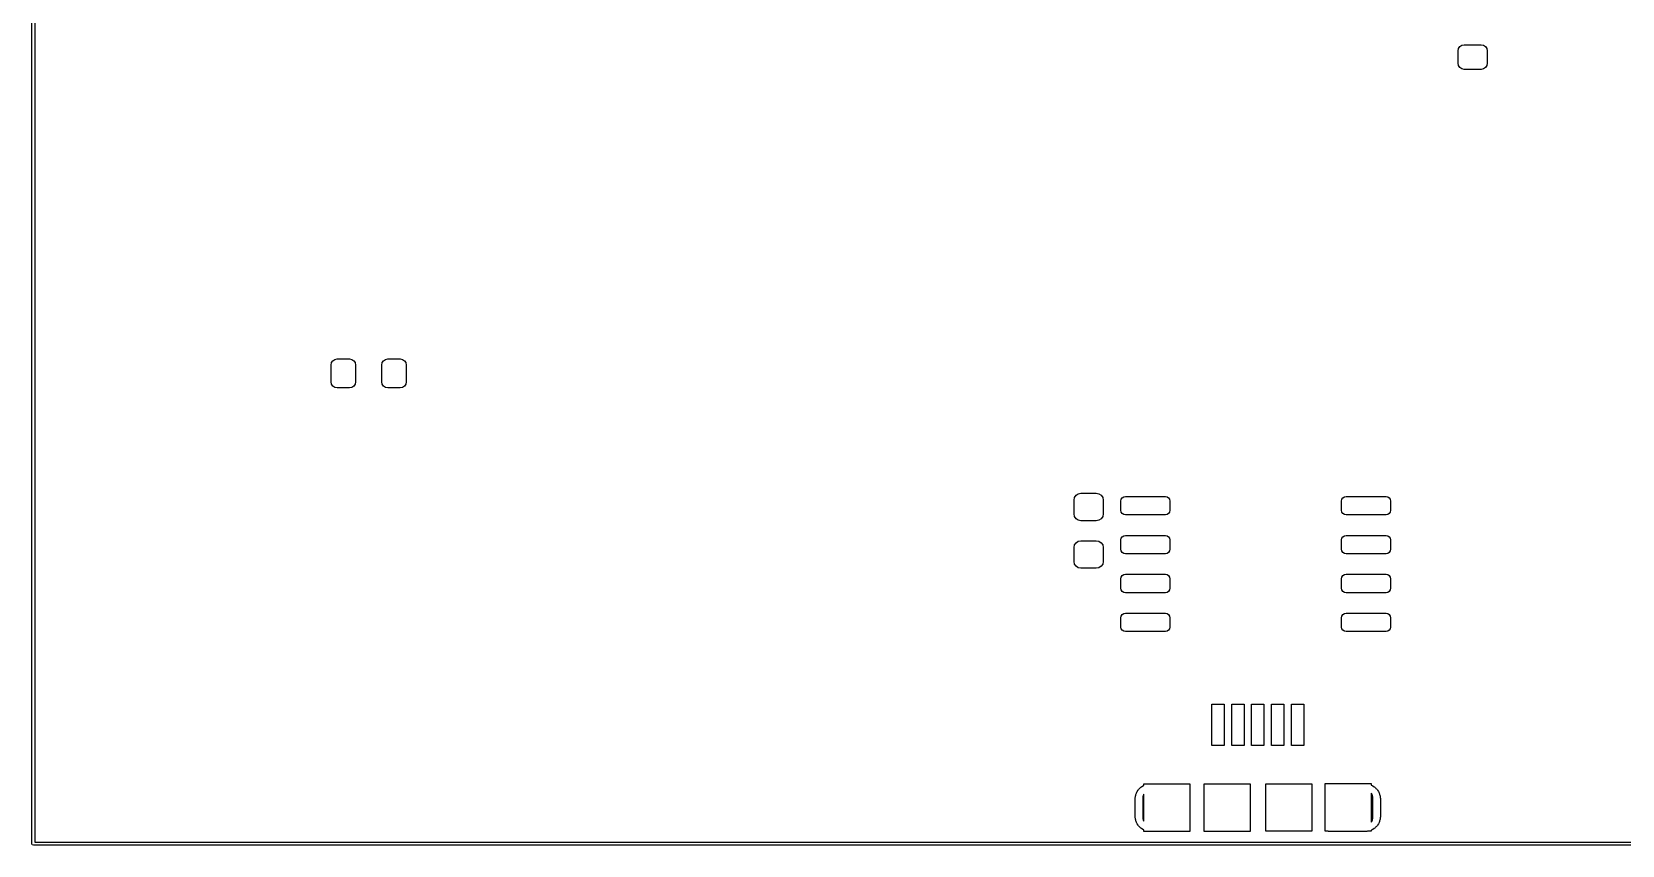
# Model space of a CAD drawing. Extents: x 0 to 4.25, y -4.33 to 0.
# Drawn here: x -0.002 to 2.041, y -4.333 to -3.288 of the extents above; entities that cross this region are included whole.
import ezdxf

# ---------------------------------------------------------------- set-up
doc = ezdxf.new("R2010")
doc.units = 0
doc.header["$MEASUREMENT"] = 0
doc.layers.add('BLACK', color=7, linetype='CONTINUOUS')

msp = doc.modelspace()

# ---------------------------------------------------------------- linework, layer by layer
at = {"layer": 'BLACK', "linetype": 'CONTINUOUS'}
for p, q in [((-0.001969, -4.33071), (-0.001969, 0)), ((0.001969, -0.001969), (0.001969, -4.32874)), ((1.8306, -3.30959), (1.83231, -3.30703)), ((1.83231, -3.30703), (1.83486, -3.30532)), ((1.83486, -3.30532), (1.83787, -3.30472)), ((1.83787, -3.30472), (1.85953, -3.30472)), ((1.85953, -3.30472), (1.86254, -3.30532)), ((1.86254, -3.30532), (1.8651, -3.30703)), ((1.8651, -3.30703), (1.8668, -3.30959)), ((1.83, -3.3126), (1.8306, -3.30959)), ((1.83, -3.32835), (1.83, -3.3126)), ((1.8306, -3.33136), (1.83, -3.32835)), ((1.8668, -3.30959), (1.8674, -3.3126)), ((1.8674, -3.32835), (1.8668, -3.33136)), ((1.8674, -3.3126), (1.8674, -3.32835)), ((1.83231, -3.33391), (1.8306, -3.33136)), ((1.83486, -3.33562), (1.83231, -3.33391)), ((1.83787, -3.33622), (1.83486, -3.33562)), ((1.85953, -3.33622), (1.83787, -3.33622)), ((1.86254, -3.33562), (1.85953, -3.33622)), ((1.8651, -3.33391), (1.86254, -3.33562)), ((1.8668, -3.33136), (1.8651, -3.33391)), ((0.38248, -3.71594), (0.38308, -3.71293)), ((0.38248, -3.7376), (0.38248, -3.71594)), ((0.38308, -3.71293), (0.384787, -3.71038)), ((0.384787, -3.71038), (0.387341, -3.70867)), ((0.387341, -3.70867), (0.390354, -3.70807)), ((0.390354, -3.70807), (0.406102, -3.70807)), ((0.406102, -3.70807), (0.409116, -3.70867)), ((0.409116, -3.70867), (0.41167, -3.71038)), ((0.41167, -3.71038), (0.413377, -3.71293)), ((0.413377, -3.71293), (0.413976, -3.71594)), ((0.413976, -3.71594), (0.413976, -3.7376)), ((0.447441, -3.71594), (0.44804, -3.71293)), ((0.447441, -3.7376), (0.447441, -3.71594)), ((0.44804, -3.71293), (0.449747, -3.71038)), ((0.449747, -3.71038), (0.452302, -3.70867)), ((0.452302, -3.70867), (0.455315, -3.70807)), ((0.455315, -3.70807), (0.471063, -3.70807)), ((0.471063, -3.70807), (0.474076, -3.70867)), ((0.474076, -3.70867), (0.476631, -3.71038)), ((0.476631, -3.71038), (0.478338, -3.71293)), ((0.478338, -3.71293), (0.478937, -3.71594)), ((0.478937, -3.71594), (0.478937, -3.7376)), ((0.38308, -3.74061), (0.38248, -3.7376)), ((0.413976, -3.7376), (0.413377, -3.74061)), ((0.44804, -3.74061), (0.447441, -3.7376)), ((0.478937, -3.7376), (0.478338, -3.74061)), ((0.384787, -3.74317), (0.38308, -3.74061)), ((0.387341, -3.74487), (0.384787, -3.74317)), ((0.390354, -3.74547), (0.387341, -3.74487)), ((0.406102, -3.74547), (0.390354, -3.74547)), ((0.409116, -3.74487), (0.406102, -3.74547)), ((0.41167, -3.74317), (0.409116, -3.74487)), ((0.413377, -3.74061), (0.41167, -3.74317)), ((0.449747, -3.74317), (0.44804, -3.74061)), ((0.452302, -3.74487), (0.449747, -3.74317)), ((0.455315, -3.74547), (0.452302, -3.74487)), ((0.471063, -3.74547), (0.455315, -3.74547)), ((0.474076, -3.74487), (0.471063, -3.74547)), ((0.476631, -3.74317), (0.474076, -3.74487)), ((0.478338, -3.74061), (0.476631, -3.74317)), ((1.34224, -3.8813), (1.34563, -3.88063)), ((1.34563, -3.88063), (1.36531, -3.88063)), ((1.36531, -3.88063), (1.3687, -3.8813)), ((1.33677, -3.88949), (1.33745, -3.8861)), ((1.33677, -3.9072), (1.33677, -3.88949)), ((1.33745, -3.8861), (1.33937, -3.88322)), ((1.33937, -3.88322), (1.34224, -3.8813)), ((1.3687, -3.8813), (1.37158, -3.88322)), ((1.37158, -3.88322), (1.3735, -3.8861)), ((1.3735, -3.8861), (1.37417, -3.88949)), ((1.37417, -3.88949), (1.37417, -3.9072)), ((1.39693, -3.89067), (1.39738, -3.88841)), ((1.39693, -3.90248), (1.39693, -3.89067)), ((1.39738, -3.88841), (1.39866, -3.88649)), ((1.39866, -3.88649), (1.40057, -3.88521)), ((1.40057, -3.88521), (1.40283, -3.88476)), ((1.40283, -3.88476), (1.45402, -3.88476)), ((1.45402, -3.88476), (1.45628, -3.88521)), ((1.45628, -3.88521), (1.45819, -3.88649)), ((1.45819, -3.88649), (1.45947, -3.88841)), ((1.45947, -3.88841), (1.45992, -3.89067)), ((1.45992, -3.89067), (1.45992, -3.90248)), ((1.68039, -3.89067), (1.68084, -3.88841)), ((1.68039, -3.90248), (1.68039, -3.89067)), ((1.68084, -3.88841), (1.68212, -3.88649)), ((1.68212, -3.88649), (1.68404, -3.88521)), ((1.68404, -3.88521), (1.6863, -3.88476)), ((1.6863, -3.88476), (1.73748, -3.88476)), ((1.73748, -3.88476), (1.73974, -3.88521)), ((1.73974, -3.88521), (1.74166, -3.88649)), ((1.74166, -3.88649), (1.74294, -3.88841)), ((1.74294, -3.88841), (1.74339, -3.89067)), ((1.74339, -3.89067), (1.74339, -3.90248)), ((1.33745, -3.91059), (1.33677, -3.9072)), ((1.33937, -3.91347), (1.33745, -3.91059)), ((1.34224, -3.91539), (1.33937, -3.91347)), ((1.34563, -3.91606), (1.34224, -3.91539)), ((1.36531, -3.91606), (1.34563, -3.91606)), ((1.3687, -3.91539), (1.36531, -3.91606)), ((1.37158, -3.91347), (1.3687, -3.91539)), ((1.3735, -3.91059), (1.37158, -3.91347)), ((1.37417, -3.9072), (1.3735, -3.91059)), ((1.39738, -3.90474), (1.39693, -3.90248)), ((1.39866, -3.90666), (1.39738, -3.90474)), ((1.40057, -3.90794), (1.39866, -3.90666)), ((1.40283, -3.90839), (1.40057, -3.90794)), ((1.45402, -3.90839), (1.40283, -3.90839)), ((1.45628, -3.90794), (1.45402, -3.90839)), ((1.45819, -3.90666), (1.45628, -3.90794)), ((1.45947, -3.90474), (1.45819, -3.90666)), ((1.45992, -3.90248), (1.45947, -3.90474)), ((1.68084, -3.90474), (1.68039, -3.90248)), ((1.68212, -3.90666), (1.68084, -3.90474)), ((1.68404, -3.90794), (1.68212, -3.90666)), ((1.6863, -3.90839), (1.68404, -3.90794)), ((1.73748, -3.90839), (1.6863, -3.90839)), ((1.73974, -3.90794), (1.73748, -3.90839)), ((1.74166, -3.90666), (1.73974, -3.90794)), ((1.74294, -3.90474), (1.74166, -3.90666)), ((1.74339, -3.90248), (1.74294, -3.90474)), ((1.33937, -3.94425), (1.34224, -3.94233)), ((1.34224, -3.94233), (1.34563, -3.94165)), ((1.34563, -3.94165), (1.36531, -3.94165)), ((1.36531, -3.94165), (1.3687, -3.94233)), ((1.3687, -3.94233), (1.37158, -3.94425)), ((1.39693, -3.94067), (1.39738, -3.93841)), ((1.39693, -3.95248), (1.39693, -3.94067)), ((1.39738, -3.93841), (1.39866, -3.93649)), ((1.39866, -3.93649), (1.40057, -3.93521)), ((1.40057, -3.93521), (1.40283, -3.93476)), ((1.40283, -3.93476), (1.45402, -3.93476)), ((1.45402, -3.93476), (1.45628, -3.93521)), ((1.45628, -3.93521), (1.45819, -3.93649)), ((1.45819, -3.93649), (1.45947, -3.93841)), ((1.45947, -3.93841), (1.45992, -3.94067)), ((1.45992, -3.94067), (1.45992, -3.95248)), ((1.68039, -3.94067), (1.68084, -3.93841)), ((1.68039, -3.95248), (1.68039, -3.94067)), ((1.68084, -3.93841), (1.68212, -3.93649)), ((1.68212, -3.93649), (1.68404, -3.93521)), ((1.68404, -3.93521), (1.6863, -3.93476)), ((1.6863, -3.93476), (1.73748, -3.93476)), ((1.73748, -3.93476), (1.73974, -3.93521)), ((1.73974, -3.93521), (1.74166, -3.93649)), ((1.74166, -3.93649), (1.74294, -3.93841)), ((1.74294, -3.93841), (1.74339, -3.94067)), ((1.74339, -3.94067), (1.74339, -3.95248)), ((1.33677, -3.95051), (1.33745, -3.94712)), ((1.33677, -3.96823), (1.33677, -3.95051)), ((1.33745, -3.94712), (1.33937, -3.94425)), ((1.37158, -3.94425), (1.3735, -3.94712)), ((1.3735, -3.94712), (1.37417, -3.95051)), ((1.37417, -3.95051), (1.37417, -3.96823)), ((1.39738, -3.95474), (1.39693, -3.95248)), ((1.39866, -3.95666), (1.39738, -3.95474)), ((1.40057, -3.95794), (1.39866, -3.95666)), ((1.40283, -3.95839), (1.40057, -3.95794)), ((1.45402, -3.95839), (1.40283, -3.95839)), ((1.45628, -3.95794), (1.45402, -3.95839)), ((1.45819, -3.95666), (1.45628, -3.95794)), ((1.45947, -3.95474), (1.45819, -3.95666)), ((1.45992, -3.95248), (1.45947, -3.95474)), ((1.68084, -3.95474), (1.68039, -3.95248)), ((1.68212, -3.95666), (1.68084, -3.95474)), ((1.68404, -3.95794), (1.68212, -3.95666)), ((1.6863, -3.95839), (1.68404, -3.95794)), ((1.73748, -3.95839), (1.6863, -3.95839)), ((1.73974, -3.95794), (1.73748, -3.95839)), ((1.74166, -3.95666), (1.73974, -3.95794)), ((1.74294, -3.95474), (1.74166, -3.95666)), ((1.74339, -3.95248), (1.74294, -3.95474)), ((1.33745, -3.97162), (1.33677, -3.96823)), ((1.33937, -3.97449), (1.33745, -3.97162)), ((1.34224, -3.97641), (1.33937, -3.97449)), ((1.34563, -3.97709), (1.34224, -3.97641)), ((1.36531, -3.97709), (1.34563, -3.97709)), ((1.3687, -3.97641), (1.36531, -3.97709)), ((1.37158, -3.97449), (1.3687, -3.97641)), ((1.3735, -3.97162), (1.37158, -3.97449)), ((1.37417, -3.96823), (1.3735, -3.97162)), ((1.39693, -3.99067), (1.39738, -3.98841)), ((1.39693, -4.00248), (1.39693, -3.99067)), ((1.39738, -4.00474), (1.39693, -4.00248)), ((1.39738, -3.98841), (1.39866, -3.98649)), ((1.39866, -3.98649), (1.40057, -3.98521)), ((1.40057, -3.98521), (1.40283, -3.98476)), ((1.40283, -3.98476), (1.45402, -3.98476)), ((1.45402, -3.98476), (1.45628, -3.98521)), ((1.45628, -3.98521), (1.45819, -3.98649)), ((1.45819, -3.98649), (1.45947, -3.98841)), ((1.45947, -3.98841), (1.45992, -3.99067)), ((1.45992, -4.00248), (1.45947, -4.00474)), ((1.45992, -3.99067), (1.45992, -4.00248)), ((1.68039, -3.99067), (1.68084, -3.98841)), ((1.68039, -4.00248), (1.68039, -3.99067)), ((1.68084, -4.00474), (1.68039, -4.00248)), ((1.68084, -3.98841), (1.68212, -3.98649)), ((1.68212, -3.98649), (1.68404, -3.98521)), ((1.68404, -3.98521), (1.6863, -3.98476)), ((1.6863, -3.98476), (1.73748, -3.98476)), ((1.73748, -3.98476), (1.73974, -3.98521)), ((1.73974, -3.98521), (1.74166, -3.98649)), ((1.74166, -3.98649), (1.74294, -3.98841)), ((1.74294, -3.98841), (1.74339, -3.99067)), ((1.74339, -4.00248), (1.74294, -4.00474)), ((1.74339, -3.99067), (1.74339, -4.00248)), ((1.39866, -4.00666), (1.39738, -4.00474)), ((1.40057, -4.00794), (1.39866, -4.00666)), ((1.40283, -4.00839), (1.40057, -4.00794)), ((1.45402, -4.00839), (1.40283, -4.00839)), ((1.45628, -4.00794), (1.45402, -4.00839)), ((1.45819, -4.00666), (1.45628, -4.00794)), ((1.45947, -4.00474), (1.45819, -4.00666)), ((1.68212, -4.00666), (1.68084, -4.00474)), ((1.68404, -4.00794), (1.68212, -4.00666)), ((1.6863, -4.00839), (1.68404, -4.00794)), ((1.73748, -4.00839), (1.6863, -4.00839)), ((1.73974, -4.00794), (1.73748, -4.00839)), ((1.74166, -4.00666), (1.73974, -4.00794)), ((1.74294, -4.00474), (1.74166, -4.00666)), ((1.39693, -4.04067), (1.39738, -4.03841)), ((1.39693, -4.05248), (1.39693, -4.04067)), ((1.39738, -4.03841), (1.39866, -4.03649)), ((1.39866, -4.03649), (1.40057, -4.03521)), ((1.40057, -4.03521), (1.40283, -4.03476)), ((1.40283, -4.03476), (1.45402, -4.03476)), ((1.45402, -4.03476), (1.45628, -4.03521)), ((1.45628, -4.03521), (1.45819, -4.03649)), ((1.45819, -4.03649), (1.45947, -4.03841)), ((1.45947, -4.03841), (1.45992, -4.04067)), ((1.45992, -4.04067), (1.45992, -4.05248)), ((1.68039, -4.04067), (1.68084, -4.03841)), ((1.68039, -4.05248), (1.68039, -4.04067)), ((1.68084, -4.03841), (1.68212, -4.03649)), ((1.68212, -4.03649), (1.68404, -4.03521)), ((1.68404, -4.03521), (1.6863, -4.03476)), ((1.6863, -4.03476), (1.73748, -4.03476)), ((1.73748, -4.03476), (1.73974, -4.03521)), ((1.73974, -4.03521), (1.74166, -4.03649)), ((1.74166, -4.03649), (1.74294, -4.03841)), ((1.74294, -4.03841), (1.74339, -4.04067)), ((1.74339, -4.04067), (1.74339, -4.05248)), ((1.39738, -4.05474), (1.39693, -4.05248)), ((1.39866, -4.05666), (1.39738, -4.05474)), ((1.40057, -4.05794), (1.39866, -4.05666)), ((1.40283, -4.05839), (1.40057, -4.05794)), ((1.45402, -4.05839), (1.40283, -4.05839)), ((1.45628, -4.05794), (1.45402, -4.05839)), ((1.45819, -4.05666), (1.45628, -4.05794)), ((1.45947, -4.05474), (1.45819, -4.05666)), ((1.45992, -4.05248), (1.45947, -4.05474)), ((1.68084, -4.05474), (1.68039, -4.05248)), ((1.68212, -4.05666), (1.68084, -4.05474)), ((1.68404, -4.05794), (1.68212, -4.05666)), ((1.6863, -4.05839), (1.68404, -4.05794)), ((1.73748, -4.05839), (1.6863, -4.05839)), ((1.73974, -4.05794), (1.73748, -4.05839)), ((1.74166, -4.05666), (1.73974, -4.05794)), ((1.74294, -4.05474), (1.74166, -4.05666)), ((1.74339, -4.05248), (1.74294, -4.05474)), ((1.5137, -4.20478), (1.5137, -4.15163)), ((1.5137, -4.15163), (1.52945, -4.15163)), ((1.52945, -4.15163), (1.52945, -4.20478)), ((1.53929, -4.20478), (1.53929, -4.15163)), ((1.53929, -4.15163), (1.55504, -4.15163)), ((1.55504, -4.15163), (1.55504, -4.20478)), ((1.56488, -4.20478), (1.56488, -4.15163)), ((1.56488, -4.15163), (1.58063, -4.15163)), ((1.58063, -4.15163), (1.58063, -4.20478)), ((1.59047, -4.20478), (1.59047, -4.15163)), ((1.59047, -4.15163), (1.60622, -4.15163)), ((1.60622, -4.15163), (1.60622, -4.20478)), ((1.61606, -4.20478), (1.61606, -4.15163)), ((1.61606, -4.15163), (1.63181, -4.15163)), ((1.63181, -4.15163), (1.63181, -4.20478)), ((1.52945, -4.20478), (1.5137, -4.20478)), ((1.55504, -4.20478), (1.53929, -4.20478)), ((1.58063, -4.20478), (1.56488, -4.20478)), ((1.60622, -4.20478), (1.59047, -4.20478)), ((1.63181, -4.20478), (1.61606, -4.20478)), ((1.41571, -4.26959), (1.41594, -4.2686)), ((1.41594, -4.2686), (1.41622, -4.26758)), ((1.41594, -4.2686), (1.41594, -4.2686)), ((1.41622, -4.26758), (1.41657, -4.26663)), ((1.41622, -4.26758), (1.41622, -4.26758)), ((1.41622, -4.26758), (1.41622, -4.26758)), ((1.41657, -4.26663), (1.41697, -4.26569)), ((1.41657, -4.26663), (1.41657, -4.26663)), ((1.41697, -4.26569), (1.4174, -4.26474)), ((1.41697, -4.26569), (1.41697, -4.26569)), ((1.41697, -4.26569), (1.41697, -4.26569)), ((1.4174, -4.26474), (1.41791, -4.26384)), ((1.4174, -4.26474), (1.4174, -4.26474)), ((1.4174, -4.26474), (1.4174, -4.26474)), ((1.41791, -4.26384), (1.41901, -4.26211)), ((1.41791, -4.26384), (1.41791, -4.26384)), ((1.41791, -4.26384), (1.41791, -4.26384)), ((1.41901, -4.26211), (1.41964, -4.26128)), ((1.41901, -4.26211), (1.41901, -4.26211)), ((1.41901, -4.26211), (1.41901, -4.26211)), ((1.41964, -4.26128), (1.42031, -4.26049)), ((1.41964, -4.26128), (1.41964, -4.26128)), ((1.41964, -4.26128), (1.41964, -4.26128)), ((1.42031, -4.26049), (1.42102, -4.25974)), ((1.42031, -4.26049), (1.42031, -4.26049)), ((1.42102, -4.25974), (1.42177, -4.25903)), ((1.42102, -4.25974), (1.42102, -4.25974)), ((1.42177, -4.25903), (1.42256, -4.25836)), ((1.42177, -4.25903), (1.42177, -4.25903)), ((1.42256, -4.25836), (1.42338, -4.25773)), ((1.42256, -4.25836), (1.42256, -4.25836)), ((1.42256, -4.25836), (1.42256, -4.25836)), ((1.42338, -4.25773), (1.42512, -4.25663)), ((1.42338, -4.25773), (1.42338, -4.25773)), ((1.42338, -4.25773), (1.42338, -4.25773)), ((1.42512, -4.25663), (1.42602, -4.25612)), ((1.42512, -4.25663), (1.42512, -4.25663)), ((1.42512, -4.25663), (1.42512, -4.25663)), ((1.42547, -4.26915), (1.42532, -4.26967)), ((1.42559, -4.26868), (1.42547, -4.26915)), ((1.42547, -4.26915), (1.42547, -4.26915)), ((1.42547, -4.26915), (1.42547, -4.26915)), ((1.42579, -4.26817), (1.42559, -4.26868)), ((1.42599, -4.2677), (1.42579, -4.26817)), ((1.42579, -4.26817), (1.42579, -4.26817)), ((1.42618, -4.26726), (1.42599, -4.2677)), ((1.42599, -4.2677), (1.42599, -4.2677)), ((1.42602, -4.25612), (1.4263, -4.25599)), ((1.42602, -4.25612), (1.42602, -4.25612)), ((1.42602, -4.25612), (1.42602, -4.25612)), ((1.4263, -4.26703), (1.42618, -4.26726)), ((1.4263, -4.25599), (1.4263, -4.254)), ((1.4263, -4.254), (1.43491, -4.254)), ((1.4263, -4.30198), (1.4263, -4.26703)), ((1.43491, -4.254), (1.43496, -4.25399)), ((1.43496, -4.25399), (1.4822, -4.25399)), ((1.4822, -4.25399), (1.48221, -4.25399)), ((1.48221, -4.25399), (1.48221, -4.254)), ((1.48221, -4.254), (1.48535, -4.254)), ((1.48535, -4.254), (1.48535, -4.31502)), ((1.50386, -4.31502), (1.50386, -4.254)), ((1.50386, -4.254), (1.56291, -4.254)), ((1.56291, -4.254), (1.56291, -4.31502)), ((1.58299, -4.31482), (1.58299, -4.2538)), ((1.58299, -4.2538), (1.64205, -4.2538)), ((1.64205, -4.2538), (1.64205, -4.31482)), ((1.65937, -4.31463), (1.65937, -4.2536)), ((1.65937, -4.2536), (1.71843, -4.2536)), ((1.71843, -4.2536), (1.71843, -4.25564)), ((1.71843, -4.25564), (1.71854, -4.25569)), ((1.7185, -4.26593), (1.71843, -4.26583)), ((1.71843, -4.26583), (1.71843, -4.30319)), ((1.71882, -4.26636), (1.7185, -4.26593)), ((1.71854, -4.25569), (1.71854, -4.25569)), ((1.71854, -4.25569), (1.71854, -4.25569)), ((1.71854, -4.25569), (1.71949, -4.25612)), ((1.71909, -4.26679), (1.71882, -4.26636)), ((1.71933, -4.26726), (1.71909, -4.26679)), ((1.71953, -4.2677), (1.71933, -4.26726)), ((1.71933, -4.26726), (1.71933, -4.26726)), ((1.71949, -4.25612), (1.71949, -4.25612)), ((1.71949, -4.25612), (1.71949, -4.25612)), ((1.71949, -4.25612), (1.72039, -4.25663)), ((1.71972, -4.26817), (1.71953, -4.2677)), ((1.71953, -4.2677), (1.71953, -4.2677)), ((1.71992, -4.26868), (1.71972, -4.26817)), ((1.71972, -4.26817), (1.71972, -4.26817)), ((1.72004, -4.26915), (1.71992, -4.26868)), ((1.7202, -4.26967), (1.72004, -4.26915)), ((1.72004, -4.26915), (1.72004, -4.26915)), ((1.72004, -4.26915), (1.72004, -4.26915)), ((1.72039, -4.25663), (1.72039, -4.25663)), ((1.72039, -4.25663), (1.72039, -4.25663)), ((1.72039, -4.25663), (1.72213, -4.25773)), ((1.72213, -4.25773), (1.72213, -4.25773)), ((1.72213, -4.25773), (1.72295, -4.25836)), ((1.72213, -4.25773), (1.72213, -4.25773)), ((1.72295, -4.25836), (1.72295, -4.25836)), ((1.72295, -4.25836), (1.72295, -4.25836)), ((1.72295, -4.25836), (1.72374, -4.25903)), ((1.72374, -4.25903), (1.72374, -4.25903)), ((1.72374, -4.25903), (1.72449, -4.25974)), ((1.72449, -4.25974), (1.72449, -4.25974)), ((1.72449, -4.25974), (1.7252, -4.26049)), ((1.7252, -4.26049), (1.7252, -4.26049)), ((1.7252, -4.26049), (1.72587, -4.26128)), ((1.72587, -4.26128), (1.72587, -4.26128)), ((1.72587, -4.26128), (1.72587, -4.26128)), ((1.72587, -4.26128), (1.7265, -4.26211)), ((1.7265, -4.26211), (1.7265, -4.26211)), ((1.7265, -4.26211), (1.7265, -4.26211)), ((1.7265, -4.26211), (1.7276, -4.26384)), ((1.7276, -4.26384), (1.7276, -4.26384)), ((1.7276, -4.26384), (1.7276, -4.26384)), ((1.7276, -4.26384), (1.72811, -4.26474)), ((1.72811, -4.26474), (1.72811, -4.26474)), ((1.72811, -4.26474), (1.72811, -4.26474)), ((1.72811, -4.26474), (1.72855, -4.26569)), ((1.72855, -4.26569), (1.72855, -4.26569)), ((1.72855, -4.26569), (1.72894, -4.26663)), ((1.72894, -4.26663), (1.72894, -4.26663)), ((1.72894, -4.26663), (1.72929, -4.26758)), ((1.72929, -4.26758), (1.72929, -4.26758)), ((1.72929, -4.26758), (1.72929, -4.26758)), ((1.72929, -4.26758), (1.72957, -4.2686)), ((1.72957, -4.2686), (1.72957, -4.2686)), ((1.72957, -4.2686), (1.72981, -4.26959)), ((1.41527, -4.27368), (1.41531, -4.27266)), ((1.41527, -4.29533), (1.41527, -4.27368)), ((1.41531, -4.27266), (1.41539, -4.27163)), ((1.41531, -4.27266), (1.41531, -4.27266)), ((1.41539, -4.27163), (1.41551, -4.27061)), ((1.41539, -4.27163), (1.41539, -4.27163)), ((1.41551, -4.27061), (1.41571, -4.26959)), ((1.41551, -4.27061), (1.41551, -4.27061)), ((1.41551, -4.27061), (1.41551, -4.27061)), ((1.41571, -4.26959), (1.41571, -4.26959)), ((1.42516, -4.27069), (1.42512, -4.2712)), ((1.42512, -4.2712), (1.42512, -4.29781)), ((1.42524, -4.27018), (1.42516, -4.27069)), ((1.42516, -4.27069), (1.42516, -4.27069)), ((1.42532, -4.26967), (1.42524, -4.27018)), ((1.72027, -4.27018), (1.7202, -4.26967)), ((1.72035, -4.27069), (1.72027, -4.27018)), ((1.72035, -4.27069), (1.72035, -4.27069)), ((1.72039, -4.2712), (1.72035, -4.27069)), ((1.72039, -4.29781), (1.72039, -4.2712)), ((1.72981, -4.26959), (1.72981, -4.26959)), ((1.72981, -4.26959), (1.73, -4.27061)), ((1.73, -4.27061), (1.73, -4.27061)), ((1.73, -4.27061), (1.73, -4.27061)), ((1.73, -4.27061), (1.73012, -4.27163)), ((1.73012, -4.27163), (1.73012, -4.27163)), ((1.73012, -4.27163), (1.7302, -4.27266)), ((1.7302, -4.27266), (1.7302, -4.27266)), ((1.7302, -4.27266), (1.73024, -4.27368)), ((1.73024, -4.27368), (1.73024, -4.29533)), ((1.41531, -4.29636), (1.41527, -4.29533)), ((1.41539, -4.29738), (1.41531, -4.29636)), ((1.41531, -4.29636), (1.41531, -4.29636)), ((1.41551, -4.29841), (1.41539, -4.29738)), ((1.41539, -4.29738), (1.41539, -4.29738)), ((1.41571, -4.29943), (1.41551, -4.29841)), ((1.41551, -4.29841), (1.41551, -4.29841)), ((1.41551, -4.29841), (1.41551, -4.29841)), ((1.41594, -4.30041), (1.41571, -4.29943)), ((1.41571, -4.29943), (1.41571, -4.29943)), ((1.41622, -4.30144), (1.41594, -4.30041)), ((1.41594, -4.30041), (1.41594, -4.30041)), ((1.41657, -4.30238), (1.41622, -4.30144)), ((1.41622, -4.30144), (1.41622, -4.30144)), ((1.41622, -4.30144), (1.41622, -4.30144)), ((1.41697, -4.30333), (1.41657, -4.30238)), ((1.41657, -4.30238), (1.41657, -4.30238)), ((1.4174, -4.30427), (1.41697, -4.30333)), ((1.41697, -4.30333), (1.41697, -4.30333)), ((1.41697, -4.30333), (1.41697, -4.30333)), ((1.41791, -4.30518), (1.4174, -4.30427)), ((1.4174, -4.30427), (1.4174, -4.30427)), ((1.4174, -4.30427), (1.4174, -4.30427)), ((1.41901, -4.30691), (1.41791, -4.30518)), ((1.41791, -4.30518), (1.41791, -4.30518)), ((1.41791, -4.30518), (1.41791, -4.30518)), ((1.41964, -4.30774), (1.41901, -4.30691)), ((1.41901, -4.30691), (1.41901, -4.30691)), ((1.41901, -4.30691), (1.41901, -4.30691)), ((1.42031, -4.30853), (1.41964, -4.30774)), ((1.41964, -4.30774), (1.41964, -4.30774)), ((1.41964, -4.30774), (1.41964, -4.30774)), ((1.42102, -4.30927), (1.42031, -4.30853)), ((1.42031, -4.30853), (1.42031, -4.30853)), ((1.42177, -4.30998), (1.42102, -4.30927)), ((1.42102, -4.30927), (1.42102, -4.30927)), ((1.42256, -4.31065), (1.42177, -4.30998)), ((1.42177, -4.30998), (1.42177, -4.30998)), ((1.42512, -4.29781), (1.42516, -4.29833)), ((1.42516, -4.29833), (1.42524, -4.29884)), ((1.42524, -4.29884), (1.42532, -4.29935)), ((1.42532, -4.29935), (1.42547, -4.29986)), ((1.42547, -4.29986), (1.42547, -4.29986)), ((1.42547, -4.29986), (1.42547, -4.29986)), ((1.42547, -4.29986), (1.42559, -4.30033)), ((1.42559, -4.30033), (1.42559, -4.30033)), ((1.42559, -4.30033), (1.42579, -4.30085)), ((1.42579, -4.30085), (1.42579, -4.30085)), ((1.42579, -4.30085), (1.42599, -4.30132)), ((1.42599, -4.30132), (1.42599, -4.30132)), ((1.42599, -4.30132), (1.42618, -4.30175)), ((1.42618, -4.30175), (1.42618, -4.30175)), ((1.42618, -4.30175), (1.4263, -4.30198)), ((1.71843, -4.30319), (1.7185, -4.30309)), ((1.7185, -4.30309), (1.71882, -4.30266)), ((1.7185, -4.30309), (1.7185, -4.30309)), ((1.71882, -4.30266), (1.71909, -4.30222)), ((1.71909, -4.30222), (1.71933, -4.30175)), ((1.71933, -4.30175), (1.71953, -4.30132)), ((1.71933, -4.30175), (1.71933, -4.30175)), ((1.71953, -4.30132), (1.71972, -4.30085)), ((1.71953, -4.30132), (1.71953, -4.30132)), ((1.71972, -4.30085), (1.71992, -4.30033)), ((1.71972, -4.30085), (1.71972, -4.30085)), ((1.71992, -4.30033), (1.72004, -4.29986)), ((1.72004, -4.29986), (1.7202, -4.29935)), ((1.72004, -4.29986), (1.72004, -4.29986)), ((1.72004, -4.29986), (1.72004, -4.29986)), ((1.7202, -4.29935), (1.72027, -4.29884)), ((1.72027, -4.29884), (1.72035, -4.29833)), ((1.72035, -4.29833), (1.72039, -4.29781)), ((1.72374, -4.30998), (1.72295, -4.31065)), ((1.72449, -4.30927), (1.72374, -4.30998)), ((1.72374, -4.30998), (1.72374, -4.30998)), ((1.7252, -4.30853), (1.72449, -4.30927)), ((1.72449, -4.30927), (1.72449, -4.30927)), ((1.72587, -4.30774), (1.7252, -4.30852)), ((1.7252, -4.30852), (1.7252, -4.30853)), ((1.7265, -4.30691), (1.72587, -4.30774)), ((1.72587, -4.30774), (1.72587, -4.30774)), ((1.72587, -4.30774), (1.72587, -4.30774)), ((1.7276, -4.30518), (1.7265, -4.30691)), ((1.7265, -4.30691), (1.7265, -4.30691)), ((1.7265, -4.30691), (1.7265, -4.30691)), ((1.72811, -4.30427), (1.7276, -4.30518)), ((1.7276, -4.30518), (1.7276, -4.30518)), ((1.7276, -4.30518), (1.7276, -4.30518)), ((1.72855, -4.30333), (1.72811, -4.30427)), ((1.72811, -4.30427), (1.72811, -4.30427)), ((1.72811, -4.30427), (1.72811, -4.30427)), ((1.72894, -4.30238), (1.72855, -4.30333)), ((1.72855, -4.30333), (1.72855, -4.30333)), ((1.72929, -4.30144), (1.72894, -4.30238)), ((1.72894, -4.30238), (1.72894, -4.30238)), ((1.72957, -4.30041), (1.72929, -4.30144)), ((1.72929, -4.30144), (1.72929, -4.30144)), ((1.72929, -4.30144), (1.72929, -4.30144)), ((1.72981, -4.29943), (1.72957, -4.30041)), ((1.72957, -4.30041), (1.72957, -4.30041)), ((1.73, -4.29841), (1.72981, -4.29943)), ((1.72981, -4.29943), (1.72981, -4.29943)), ((1.73012, -4.29738), (1.73, -4.29841)), ((1.73, -4.29841), (1.73, -4.29841)), ((1.73, -4.29841), (1.73, -4.29841)), ((1.7302, -4.29636), (1.73012, -4.29738)), ((1.73012, -4.29738), (1.73012, -4.29738)), ((1.73024, -4.29533), (1.7302, -4.29636)), ((1.7302, -4.29636), (1.7302, -4.29636)), ((0.001969, -4.32874), (4.25, -4.32874)), ((1.42338, -4.31128), (1.42256, -4.31065)), ((1.42256, -4.31065), (1.42256, -4.31065)), ((1.42256, -4.31065), (1.42256, -4.31065)), ((1.42512, -4.31238), (1.42338, -4.31128)), ((1.42338, -4.31128), (1.42338, -4.31128)), ((1.42338, -4.31128), (1.42338, -4.31128)), ((1.42602, -4.3129), (1.42512, -4.31238)), ((1.42512, -4.31238), (1.42512, -4.31238)), ((1.42512, -4.31238), (1.42512, -4.31238)), ((1.4263, -4.31302), (1.42602, -4.3129)), ((1.42602, -4.3129), (1.42602, -4.3129)), ((1.42602, -4.3129), (1.42602, -4.3129)), ((1.4263, -4.31502), (1.4263, -4.31302)), ((1.43491, -4.31502), (1.4263, -4.31502)), ((1.43496, -4.31502), (1.43491, -4.31502)), ((1.4822, -4.31502), (1.43496, -4.31502)), ((1.48221, -4.31502), (1.4822, -4.31502)), ((1.48535, -4.31502), (1.48221, -4.31502)), ((1.48221, -4.31502), (1.48221, -4.31502)), ((1.56291, -4.31502), (1.50386, -4.31502)), ((1.64205, -4.31482), (1.58299, -4.31482)), ((1.66331, -4.31463), (1.65937, -4.31463)), ((1.66331, -4.31502), (1.66331, -4.31463)), ((1.71055, -4.31502), (1.66331, -4.31502)), ((1.66331, -4.31502), (1.66331, -4.31502)), ((1.66331, -4.31502), (1.66331, -4.31502)), ((1.71157, -4.31498), (1.71055, -4.31502)), ((1.71158, -4.31498), (1.71157, -4.31498)), ((1.7126, -4.3149), (1.71158, -4.31498)), ((1.71362, -4.31479), (1.7126, -4.3149)), ((1.7126, -4.3149), (1.7126, -4.3149)), ((1.71445, -4.31463), (1.71362, -4.31479)), ((1.71362, -4.31479), (1.71362, -4.31479)), ((1.71362, -4.31479), (1.71362, -4.31479)), ((1.71843, -4.31463), (1.71445, -4.31463)), ((1.71854, -4.31333), (1.71843, -4.31338)), ((1.71843, -4.31338), (1.71843, -4.31463)), ((1.71949, -4.3129), (1.71854, -4.31333)), ((1.71854, -4.31333), (1.71854, -4.31333)), ((1.71854, -4.31333), (1.71854, -4.31333)), ((1.72039, -4.31238), (1.71949, -4.3129)), ((1.71949, -4.3129), (1.71949, -4.3129)), ((1.71949, -4.3129), (1.71949, -4.3129)), ((1.72213, -4.31128), (1.72039, -4.31238)), ((1.72039, -4.31238), (1.72039, -4.31238)), ((1.72039, -4.31238), (1.72039, -4.31238)), ((1.72295, -4.31065), (1.72213, -4.31128)), ((1.72213, -4.31128), (1.72213, -4.31128)), ((1.72213, -4.31128), (1.72213, -4.31128)), ((1.72295, -4.31065), (1.72295, -4.31065)), ((1.72295, -4.31065), (1.72295, -4.31065)), ((-0.001392, -4.3321), (-0.001969, -4.33071)), ((0, -4.33268), (-0.001392, -4.3321)), ((4.25197, -4.33268), (0, -4.33268))]:
    msp.add_line(p, q, dxfattribs=at)

doc.saveas('drawing.dxf')
